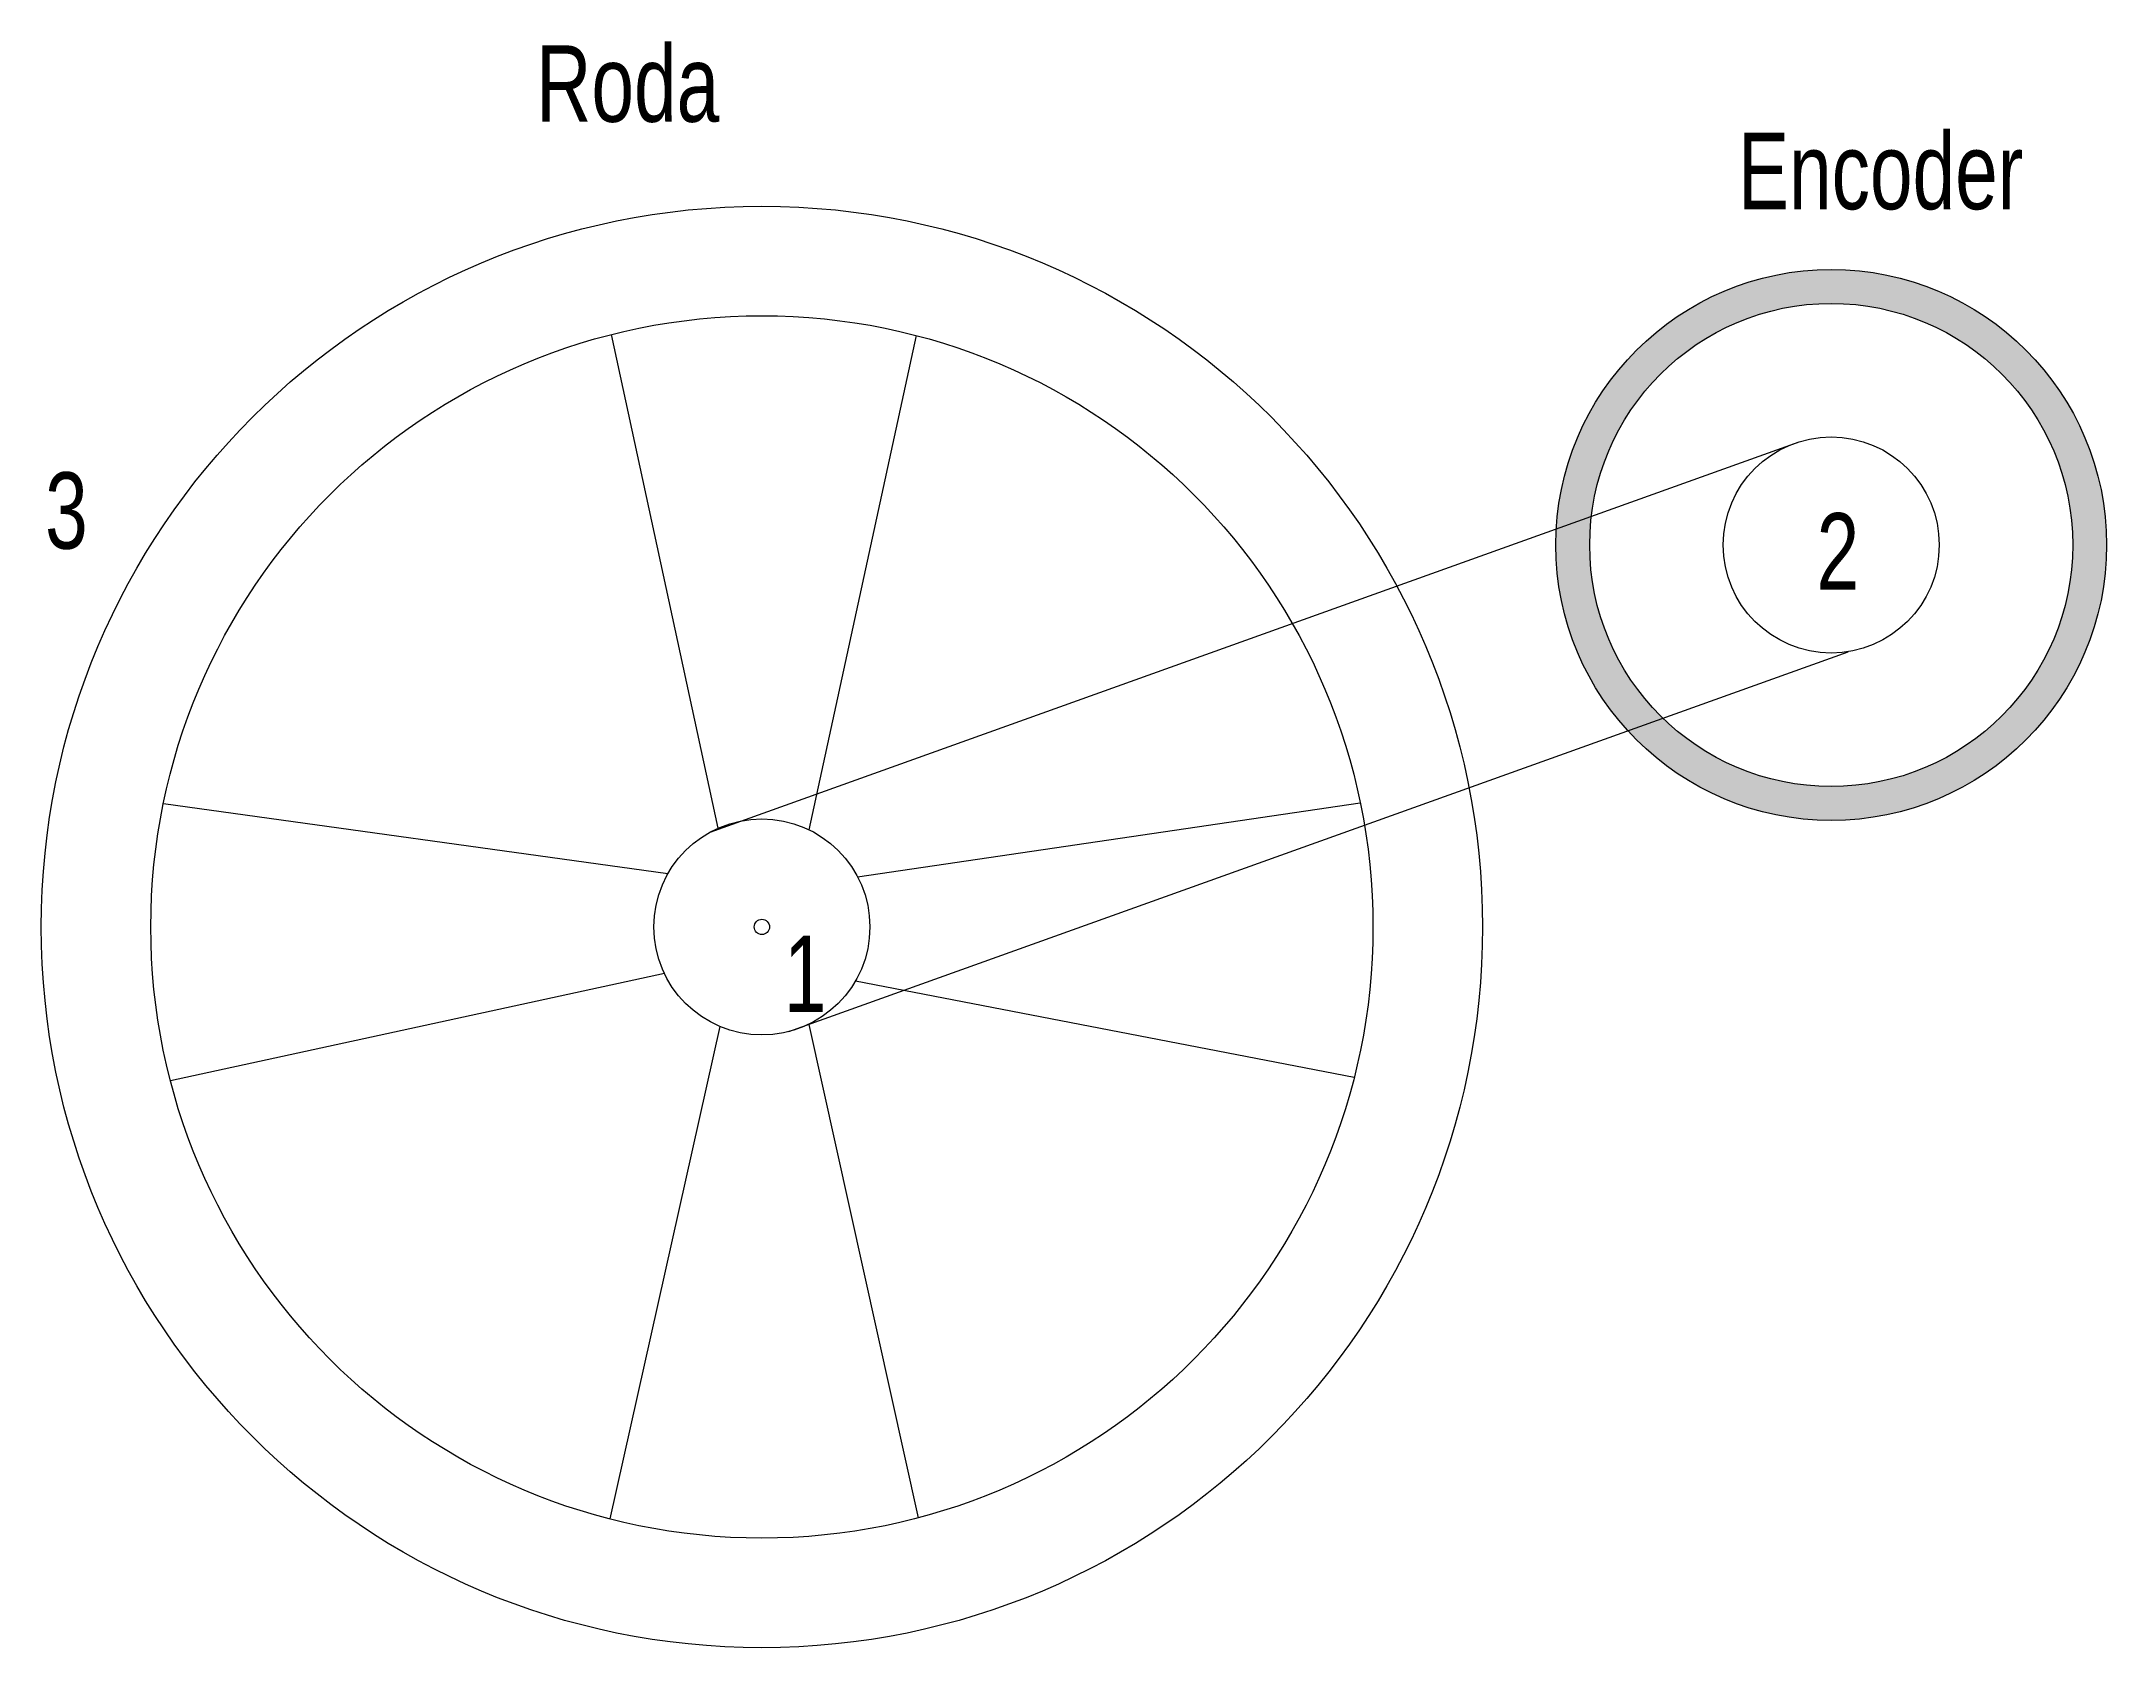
# Model space of a CAD drawing. Header units: millimetres. Extents: x -94 to 176, y -94 to 116.
import ezdxf

# ---------------------------------------------------------------- set-up
doc = ezdxf.new("R2010")
doc.units = ezdxf.units.MM
doc.layers.add('roda', color=7, linetype='CONTINUOUS', lineweight=0)
doc.styles.get("Standard").update_dxf_attribs({"font": 'txt', "width": 0.75})

msp = doc.modelspace()

# ---------------------------------------------------------------- hatches: boundary and pattern name
at = {"layer": 'roda'}
h = msp.add_hatch(color=256, dxfattribs=at)
edge = h.paths.add_edge_path()
edge.add_arc((140, 50), 36.06, 0, 360)
edge.add_arc((140, 50), 31.62, 0, 360)

# ---------------------------------------------------------------- linework, layer by layer
for p, q in [((-5.74, 12.92), (-19.69, 77.54)), ((6.21, 12.71), (20.23, 77.4)), ((-6.77, 12.42), (135.8, 63.5)), ((3.51, -13.7), (142.22, 36.03)), ((12.52, 6.57), (78.33, 16.26)), ((-12.3, 6.97), (-78.36, 16.12)), ((-12.75, -6.11), (-77.42, -20.15)), ((12.26, -7.04), (77.55, -19.64)), ((-5.49, -13.03), (-19.92, -77.48)), ((6.13, -12.75), (20.47, -77.34))]:
    msp.add_line(p, q, dxfattribs=at)
for centre, radius in [((0, 0), 94.34), ((140, 50), 36.06), ((140, 50), 31.62), ((0, 0), 80), ((140, 50), 14.14), ((0, 0), 14.14), ((0, 0), 1)]:
    msp.add_circle(centre, radius, dxfattribs=at)

# ---------------------------------------------------------------- texts
at = {"layer": 'roda', "char_height": 10, "width": 100, "attachment_point": 1}
for s, insert in [('Roda\\P', (-29.56, 115.39)), ('Encoder\\P', (127.79, 103.95)), ('3', (-93.84, 59.51)), ('2', (138.09, 54.17)), ('1', (2.87, -1.13))]:
    msp.add_mtext(s, dxfattribs=dict(at, insert=insert))

doc.saveas('drawing.dxf')
